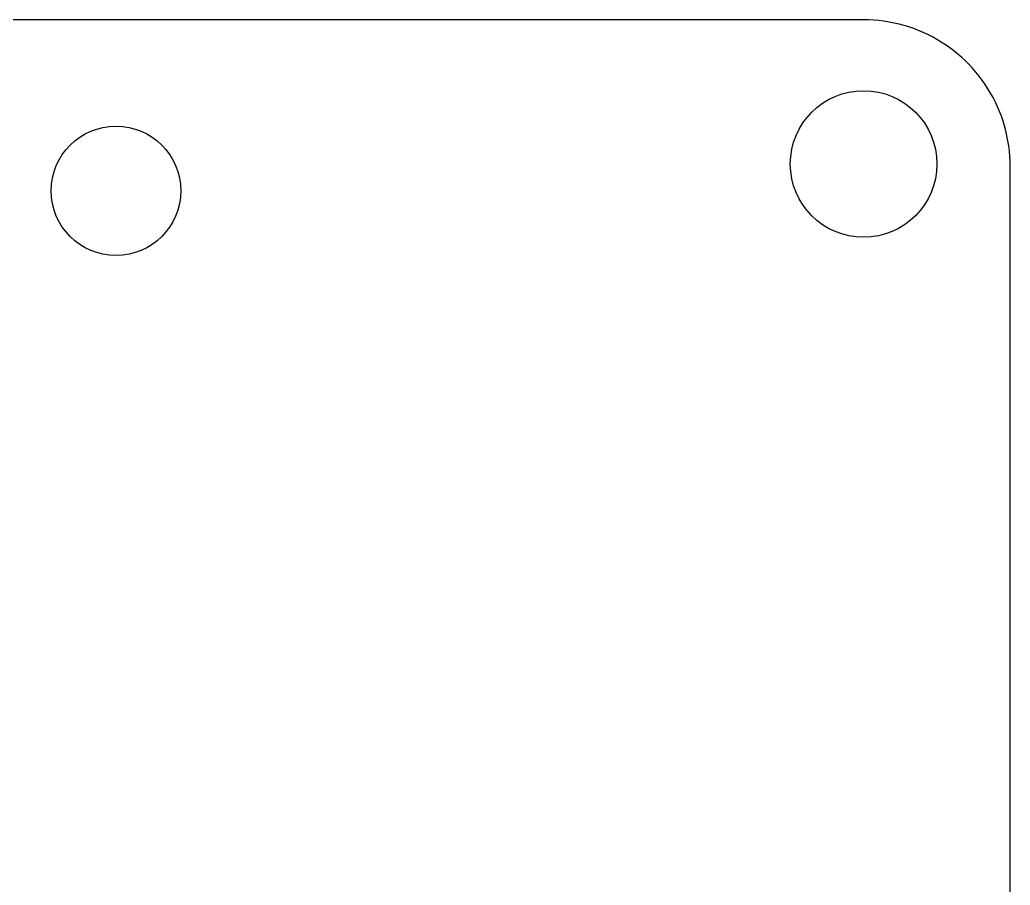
# Model space of a CAD drawing. Extents: x -24 to 6, y -20.7 to -0.7.
# Drawn here: x -12.958 to -10.932, y -14.071 to -12.299 of the extents above; entities that cross this region are included whole.
import ezdxf

# ---------------------------------------------------------------- set-up
doc = ezdxf.new("R2010")
doc.units = 0
doc.layers.add('LAYER_1', color=7, linetype='CONTINUOUS')

msp = doc.modelspace()

# ---------------------------------------------------------------- linework, layer by layer
at = {"layer": 'LAYER_1', "color": 250}
for p, q in [((-11.2316, -12.2994), (-14.1596, -12.2994)), ((-11.2211, -12.2996), (-11.2316, -12.2994)), ((-11.2107, -12.3002), (-11.2211, -12.2996)), ((-11.2003, -12.3011), (-11.2107, -12.3002)), ((-11.1899, -12.3023), (-11.2003, -12.3011)), ((-11.1795, -12.304), (-11.1899, -12.3023)), ((-11.1692, -12.306), (-11.1795, -12.304)), ((-11.159, -12.3083), (-11.1692, -12.306)), ((-11.1489, -12.311), (-11.159, -12.3083)), ((-11.1389, -12.3141), (-11.1489, -12.311)), ((-11.129, -12.3175), (-11.1389, -12.3141)), ((-11.1192, -12.3213), (-11.129, -12.3175)), ((-11.1096, -12.3254), (-11.1192, -12.3213)), ((-11.1001, -12.3298), (-11.1096, -12.3254)), ((-11.0908, -12.3345), (-11.1001, -12.3298)), ((-11.0816, -12.3396), (-11.0908, -12.3345)), ((-11.0726, -12.345), (-11.0816, -12.3396)), ((-11.0639, -12.3507), (-11.0726, -12.345)), ((-11.0553, -12.3567), (-11.0639, -12.3507)), ((-11.0469, -12.363), (-11.0553, -12.3567)), ((-11.0388, -12.3696), (-11.0469, -12.363)), ((-11.0309, -12.3765), (-11.0388, -12.3696)), ((-11.0232, -12.3836), (-11.0309, -12.3765)), ((-11.0158, -12.391), (-11.0232, -12.3836)), ((-11.0087, -12.3987), (-11.0158, -12.391)), ((-11.0018, -12.4066), (-11.0087, -12.3987)), ((-10.9952, -12.4147), (-11.0018, -12.4066)), ((-10.9889, -12.4231), (-10.9952, -12.4147)), ((-10.9829, -12.4317), (-10.9889, -12.4231)), ((-10.9772, -12.4404), (-10.9829, -12.4317)), ((-10.9718, -12.4494), (-10.9772, -12.4404)), ((-10.9667, -12.4586), (-10.9718, -12.4494)), ((-10.962, -12.4679), (-10.9667, -12.4586)), ((-10.9576, -12.4774), (-10.962, -12.4679)), ((-10.9535, -12.487), (-10.9576, -12.4774)), ((-10.9497, -12.4968), (-10.9535, -12.487)), ((-10.9463, -12.5067), (-10.9497, -12.4968)), ((-10.9432, -12.5167), (-10.9463, -12.5067)), ((-10.9405, -12.5268), (-10.9432, -12.5167)), ((-10.9382, -12.537), (-10.9405, -12.5268)), ((-10.9362, -12.5473), (-10.9382, -12.537)), ((-10.9345, -12.5577), (-10.9362, -12.5473)), ((-10.9333, -12.5681), (-10.9345, -12.5577)), ((-10.9323, -12.5785), (-10.9333, -12.5681)), ((-10.9318, -12.589), (-10.9323, -12.5785)), ((-10.9316, -12.5994), (-10.9318, -12.589)), ((-10.9316, -14.3994), (-10.9316, -12.5994))]:
    msp.add_line(p, q, dxfattribs=at)
for centre, radius in [((-11.2316, -12.5945), 0.15), ((-12.7616, -12.6495), 0.1325)]:
    msp.add_circle(centre, radius, dxfattribs=at)

doc.saveas('drawing.dxf')
